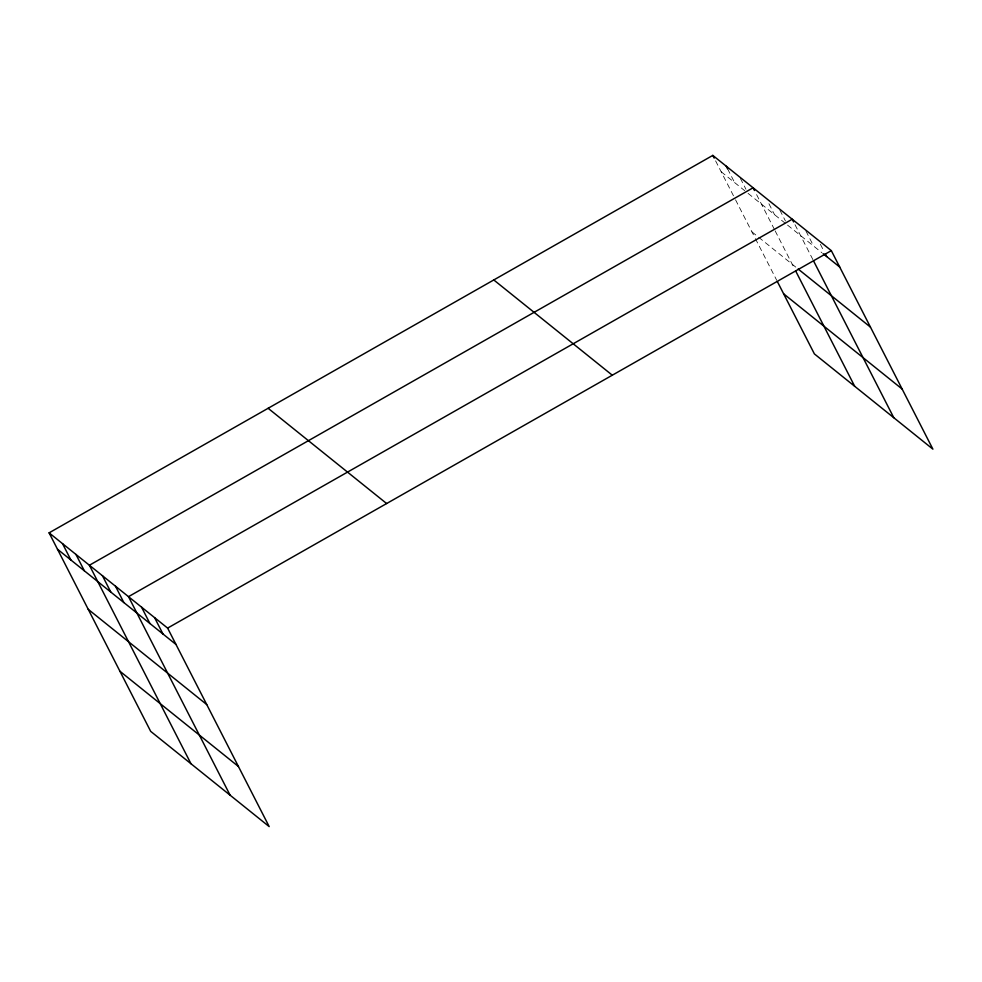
<?xml version="1.0" encoding="UTF-8"?>
<svg xmlns="http://www.w3.org/2000/svg" width="982" height="982" viewBox="0 0 982 982"><rect width="100%" height="100%" fill="white"/><g stroke="black" fill="none" stroke-linecap="round" stroke-linejoin="round"><path stroke-width="0.74" stroke-dasharray="4.91 3.68" d="M721.181 171.776L744.687 190.668M748.051 193.368L785.183 223.209M787.552 225.111L821.922 252.742M751.942 231.875L757.539 236.38M758.656 237.276L795.788 267.116M820.375 244.26L823.873 251.085M805.952 231.065L813.624 246.077M795.003 224.682L812.9 259.629M779.868 210.111L785.465 221.024M768.931 203.728L774.516 214.641M756.594 194.608L774.467 229.543M775.154 230.88L794.303 268.307M740.367 178.356L745.952 189.268M727.637 168.929L734.622 182.578M715.596 160.864L734.855 198.487M735.543 199.825L754.692 237.263M755.379 238.614L776.737 280.336"/><path stroke-width="1.47" d="M49.1 532.845L167.615 628.099L269.191 826.598L150.676 731.357L49.1 532.845L712.809 155.401L831.324 250.643L932.9 449.155L814.385 353.901L777.425 281.687M167.615 628.099L831.324 250.643M823.112 253.687L839.696 267.03M798.157 269.031L870.457 327.129M783.624 293.802L902.139 389.044M493.786 279.956L612.302 375.21M268.123 408.291L386.638 503.533M57.484 549.22L175.999 644.474M88.233 609.331L206.748 704.573M119.927 671.246L238.442 766.5M825.273 253.822L826.66 256.548M793.603 221.944L792.216 219.219L128.507 596.663L230.083 795.162M813.575 260.966L893.792 417.718M754.495 190.52L753.096 187.783L89.399 565.239L190.974 763.738M795.678 270.995L854.684 386.282M726.238 166.204L727.637 168.929M712.809 155.401L714.196 158.127M154.579 617.617L162.963 633.991M141.543 607.146L149.927 623.521M115.471 586.193L123.855 602.567M102.435 575.71L110.819 592.085M75.958 554.437L84.342 570.812M62.529 543.647L70.913 560.022"/></g></svg>
